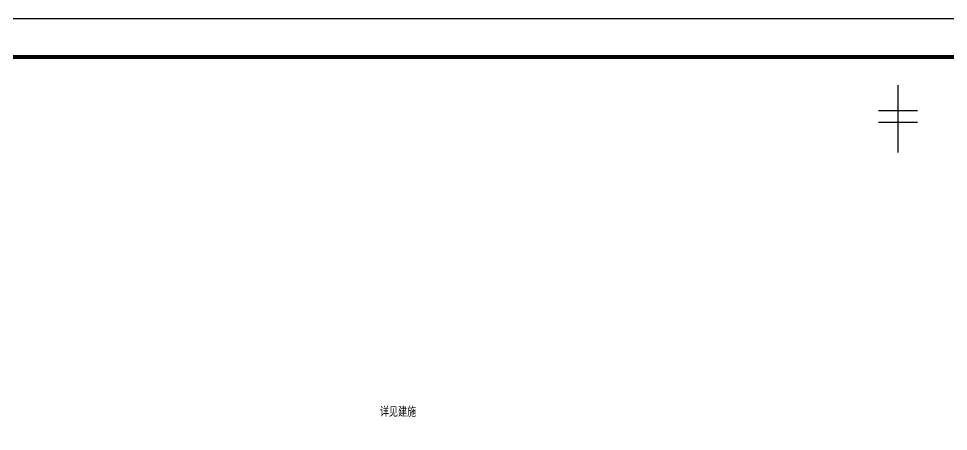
# Model space of a CAD drawing. Extents: x -518115 to 1124316, y -209821 to 1628073.
# Drawn here: x 830040 to 854231, y 691103 to 701857 of the extents above; entities that cross this region are included whole.
import ezdxf

# ---------------------------------------------------------------- set-up
doc = ezdxf.new("R2010")
doc.units = 0
doc.header["$LTSCALE"] = 1000
doc.header["$MEASUREMENT"] = 0
doc.layers.add('PUB_TEXT', color=4, linetype='Continuous')
doc.layers.add('图框', color=140, linetype='Continuous')
doc.layers.add('yichutu', color=7, linetype='Continuous', true_color=0xffffff, plot=False)
doc.styles.add('_TCH_AXIS', font='COMPLEX', dxfattribs={"bigfont": 'GBCBIG'})

# ---------------------------------------------------------------- blocks, each defined once
blk = doc.blocks.new('TK')
at = {"layer": '图框'}
blk.add_lwpolyline([(465375, 548714), (549475, 548714), (549475, 489314), (465375, 489314)], close=True, dxfattribs=at)
blk.add_lwpolyline([(465375, 548714), (549475, 548714), (549475, 489314), (465375, 489314)], close=True, dxfattribs=at)
at = {"layer": '图框', "const_width": 100}
blk.add_lwpolyline([(548475, 490314), (548475, 547714), (467875, 547714), (467875, 490314)], close=True, dxfattribs=at)
blk = doc.blocks.new('yct-841-594-84100-59399.9999999999-100-1000.0')
at = {"layer": 'yichutu', "color": 7, "true_color": 0xffffff}
blk.add_lwpolyline([(0, 0), (0, 59400), (84100, 59400), (84100, 0)], close=True, dxfattribs=at)

msp = doc.modelspace()

# ---------------------------------------------------------------- linework, layer by layer
for p, q in [((852916.6, 700118.3), (852916.6, 698367.3)), ((852916.6, 700118.3), (852916.6, 698367.3)), ((852409.2, 699461.7), (853424, 699461.7)), ((852409.2, 699461.7), (853424, 699461.7)), ((852409.2, 699158.4), (853424, 699158.4)), ((852409.2, 699158.4), (853424, 699158.4))]:
    msp.add_line(p, q)

# ---------------------------------------------------------------- block references
msp.add_blockref('TK', (348239.1, 153143.3))
at = {"layer": 'yichutu'}
msp.add_blockref('yct-841-594-84100-59399.9999999999-100-1000.0', (813614.1, 642457), dxfattribs=at)

# ---------------------------------------------------------------- texts
at = {"layer": 'PUB_TEXT', "style": '_TCH_AXIS'}
msp.add_text('详见建施', height=236.31, dxfattribs=at).set_placement((839439, 691487))

doc.saveas('drawing.dxf')
